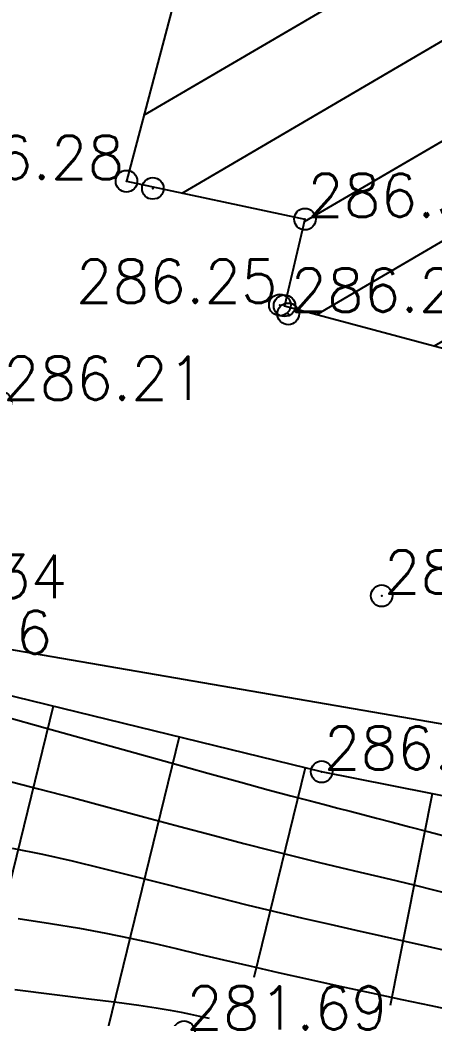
# Model space of a CAD drawing. Header units: millimetres. Extents: x 524954 to 526204, y 9523489 to 9524010.
# Drawn here: x 525896.01 to 525905.58, y 9523711.18 to 9523734.27 of the extents above; entities that cross this region are included whole.
import ezdxf
from ezdxf import colors
from ezdxf.entities.mleader import LeaderData, LeaderLine
from ezdxf.enums import TextEntityAlignment as Align
from ezdxf.math import Vec2, Vec3

# ---------------------------------------------------------------- set-up
doc = ezdxf.new("R2010")
doc.units = ezdxf.units.MM
doc.header["$PDMODE"] = 32
doc.header["$PDSIZE"] = 0.5
for name, color, linetype in [('Bati', 6, 'Continuous'), ('Bati_H', 1, 'Continuous'), ('CN_01_00', 3, 'Continuous'), ('CN_02_00', 4, 'Continuous'), ('CN_05_00', 6, 'Continuous'), ('ETQ PAIR', 7, 'Continuous'), ('Haut_Talus', 30, 'Continuous'), ('Talus', 2, 'Continuous'), ('TopoAlt', 3, 'Continuous'), ('TOPOJIS', 7, 'Continuous')]:
    doc.layers.add(name, color=color, linetype=linetype)
doc.styles.add('Simplex 1.0', font='Simplex.shx', dxfattribs={"width": 0.99, "height": 1})
doc.styles.get("Standard").update_dxf_attribs({"font": 'arial.ttf'})

# ---------------------------------------------------------------- blocks, each defined once
blk = doc.blocks.new('TCPOINT M')
at = {"color": 0}
blk.add_point((0, 0), dxfattribs=at)
at = {"layer": 'TopoAlt', "style": 'Simplex 1.0', "width": 0.99}
blk.add_attdef('ALT', (0.15, 0.15), '', height=1, dxfattribs=at)

msp = doc.modelspace()

# ---------------------------------------------------------------- hatches: boundary and pattern name
at = {"layer": 'Bati_H'}
h = msp.add_hatch(dxfattribs=at)
h.set_pattern_fill('_U', color=256, scale=2, angle=210.3441, style=0, pattern_type=0)
h.set_pattern_definition([(210.344134748, (0, 0), (1.01038508956, -1.7260133171), [])])
h.paths.add_polyline_path([(525935.33, 9523734.728), (525907.673, 9523741.961), (525906.007, 9523742.396), (525905.528, 9523740.754), (525901.447, 9523741.794), (525898.469, 9523730.541), (525902.597, 9523729.664), (525902.123, 9523727.661), (525931.044, 9523719.911), (525931.429, 9523719.811)])

# ---------------------------------------------------------------- linework, layer by layer
at = {"layer": 'Bati', "flags": 128}
msp.add_lwpolyline([(525935.33, 9523734.728), (525907.673, 9523741.961), (525906.007, 9523742.396), (525905.528, 9523740.754), (525901.447, 9523741.794), (525898.469, 9523730.541), (525902.597, 9523729.664), (525902.123, 9523727.661), (525931.044, 9523719.911), (525931.429, 9523719.811)], close=True, dxfattribs=at)
at = {"layer": 'CN_01_00', "elevation": 283, "flags": 128}
msp.add_lwpolyline([(525895.967, 9523713.484), (525896.713, 9523713.368), (525897.384, 9523713.254), (525897.992, 9523713.141), (525898.555, 9523713.025), (525899.091, 9523712.908), (525899.617, 9523712.786), (525900.152, 9523712.659), (525900.713, 9523712.525), (525901.318, 9523712.383), (525901.979, 9523712.232), (525902.681, 9523712.076), (525903.406, 9523711.917), (525904.131, 9523711.76), (525904.838, 9523711.609), (525905.507, 9523711.466), (525906.117, 9523711.336)], dxfattribs=at)
at = {"layer": 'CN_02_00', "flags": 128}
for points, elevation in [([(525895.657, 9523718.154), (525896.588, 9523717.895), (525897.559, 9523717.624), (525898.533, 9523717.352), (525899.475, 9523717.09), (525900.347, 9523716.847), (525901.114, 9523716.635), (525901.749, 9523716.462), (525902.268, 9523716.322), (525902.692, 9523716.209), (525903.047, 9523716.117), (525903.357, 9523716.037), (525903.645, 9523715.964), (525903.936, 9523715.889), (525904.253, 9523715.806), (525904.615, 9523715.71), (525905.014, 9523715.604), (525905.439, 9523715.492), (525905.876, 9523715.381)], 286), ([(525895.828, 9523715.11), (525896.523, 9523714.967), (525897.214, 9523714.812), (525897.899, 9523714.649), (525898.58, 9523714.48), (525899.256, 9523714.308), (525899.926, 9523714.136), (525900.591, 9523713.966), (525901.25, 9523713.8), (525901.903, 9523713.642), (525902.544, 9523713.491), (525903.17, 9523713.347), (525903.776, 9523713.211), (525904.356, 9523713.082), (525904.906, 9523712.96), (525905.421, 9523712.845), (525905.896, 9523712.737)], 284), ([(525895.887, 9523711.842), (525896.805, 9523711.726), (525897.597, 9523711.626), (525898.243, 9523711.543), (525898.755, 9523711.473), (525899.158, 9523711.413), (525899.476, 9523711.362), (525899.733, 9523711.315), (525899.953, 9523711.27), (525900.161, 9523711.225), (525900.379, 9523711.176)], 282)]:
    msp.add_lwpolyline(points, dxfattribs=dict(at, elevation=elevation))
at = {"layer": 'CN_05_00', "elevation": 285, "flags": 128}
msp.add_lwpolyline([(525895.662, 9523716.679), (525896.435, 9523716.483), (525897.244, 9523716.272), (525898.07, 9523716.052), (525898.895, 9523715.83), (525899.7, 9523715.613), (525900.469, 9523715.406), (525901.182, 9523715.218), (525901.826, 9523715.052), (525902.407, 9523714.906), (525902.935, 9523714.777), (525903.42, 9523714.661), (525903.874, 9523714.555), (525904.305, 9523714.454), (525904.726, 9523714.354), (525905.145, 9523714.252), (525905.572, 9523714.145), (525906.009, 9523714.033)], dxfattribs=at)
at = {"layer": 'Haut_Talus', "flags": 128}
msp.add_lwpolyline([(525967.078, 9523715.393), (525957.192, 9523708.253), (525951.507, 9523706.558), (525940.086, 9523708.234), (525936.511, 9523709.489), (525930.217, 9523713.237), (525920.65, 9523712.519), (525913.717, 9523714.747), (525902.983, 9523716.877), (525892.035, 9523719.553), (525886.205, 9523722.816), (525884.458, 9523724.15), (525882.759, 9523726.185), (525872.154, 9523732.071)], dxfattribs=at)
at = {"layer": 'Talus'}
for p, q in [((525896.77, 9523718.396), (525895.583, 9523713.539)), ((525899.684, 9523717.683), (525896.122, 9523703.113)), ((525902.598, 9523716.971), (525901.411, 9523712.114)), ((525905.537, 9523716.37), (525904.564, 9523711.466))]:
    msp.add_line(p, q, dxfattribs=at)

# ---------------------------------------------------------------- block references
at = {"layer": 'TOPOJIS'}
ref = msp.add_blockref('TCPOINT M', (525898.469, 9523730.541, 286.28), dxfattribs=at)
ref.add_attrib('ALT', '286.28', dxfattribs={"layer": 'TopoAlt', "height": 1, "style": 'Simplex 1.0', "width": 0.99}).set_placement((525898.419, 9523730.591, 286.28), align=Align.RIGHT)
for p in [(525899.078, 9523730.376, 286.3), (525902.123, 9523727.661)]:
    msp.add_blockref('TCPOINT M', p, dxfattribs=at)
ref = msp.add_blockref('TCPOINT M', (525902.597, 9523729.664, 286.39), dxfattribs=at)
ref.add_attrib('ALT', '286.39', (525902.647, 9523729.714, 286.39), dxfattribs={"layer": 'TopoAlt', "height": 1, "style": 'Simplex 1.0', "width": 0.99})
ref = msp.add_blockref('TCPOINT M', (525902.017, 9523727.677, 286.25), dxfattribs=at)
ref.add_attrib('ALT', '286.25', dxfattribs={"layer": 'TopoAlt', "height": 1, "style": 'Simplex 1.0', "width": 0.99}).set_placement((525901.967, 9523727.727, 286.25), align=Align.RIGHT)
ref = msp.add_blockref('TCPOINT M', (525902.21, 9523727.472, 286.25), dxfattribs=at)
ref.add_attrib('ALT', '286.25', (525902.26, 9523727.522, 286.25), dxfattribs={"layer": 'TopoAlt', "height": 1, "style": 'Simplex 1.0', "width": 0.99})
ref = msp.add_blockref('TCPOINT M', (525895.561, 9523725.432, 286.21), dxfattribs=at)
ref.add_attrib('ALT', '286.21', (525895.611, 9523725.482, 286.21), dxfattribs={"layer": 'TopoAlt', "height": 1, "style": 'Simplex 1.0', "width": 0.99})
ref = msp.add_blockref('TCPOINT M', (525904.371, 9523720.949, 286.26), dxfattribs=at)
ref.add_attrib('ALT', '286.26', (525904.421, 9523720.999, 286.26), dxfattribs={"layer": 'TopoAlt', "height": 1, "style": 'Simplex 1.0', "width": 0.99})
ref = msp.add_blockref('TCPOINT M', (525892.381, 9523720.847, 286.34), dxfattribs=at)
ref.add_attrib('ALT', '286.34', (525892.431, 9523720.897, 286.34), dxfattribs={"layer": 'TopoAlt', "height": 1, "style": 'Simplex 1.0', "width": 0.99})
ref = msp.add_blockref('TCPOINT M', (525892.035, 9523719.553, 286.26), dxfattribs=at)
ref.add_attrib('ALT', '286.26', (525892.085, 9523719.603, 286.26), dxfattribs={"layer": 'TopoAlt', "height": 1, "style": 'Simplex 1.0', "width": 0.99})
ref = msp.add_blockref('TCPOINT M', (525902.983, 9523716.877, 286.55), dxfattribs=at)
ref.add_attrib('ALT', '286.55', (525903.033, 9523716.927, 286.55), dxfattribs={"layer": 'TopoAlt', "height": 1, "style": 'Simplex 1.0', "width": 0.99})
ref = msp.add_blockref('TCPOINT M', (525899.8, 9523710.862, 281.69), dxfattribs=at)
ref.add_attrib('ALT', '281.69', (525899.85, 9523710.912, 281.69), dxfattribs={"layer": 'TopoAlt', "height": 1, "style": 'Simplex 1.0', "width": 0.99})

# ---------------------------------------------------------------- next in the draw order: leaders
at = {"layer": 'ETQ PAIR'}
ml = msp.add_multileader_mtext('Standard', dxfattribs=at)
ml.set_content('Cheminement des piétons', color=256)
ml.set_leader_properties()
ml.build(insert=Vec2(0, 0))
ml.multileader.update_dxf_attribs({"has_text_frame": 1, "dogleg_length": 2.5, "arrow_head_size": 3.5})
ctx = ml.context
ctx.base_point, ctx.char_height, ctx.arrow_head_size, ctx.landing_gap_size, ctx.plane_origin, ctx.plane_x_axis, ctx.plane_y_axis = Vec3(525826.318, 9523701.272), 3.5, 3.5, 0.8, Vec3(525997.151, 9523585.717), Vec3(0.940159, 0.340735), Vec3(-0.340735, 0.940159)
ctx.text_align_type = 1
notes = []
notes.append((ctx, [(0, (1, 1, 0), (525883.172, 9523721.877), (-0.940159, -0.340735), 2.5, [(1, [(525926.36, 9523709.377), (525955.549, 9523709.392)], 0, [])])]))
ctx.mtext.insert, ctx.mtext.text_direction, ctx.mtext.rotation, ctx.mtext.alignment, ctx.mtext.flow_direction = Vec3(525852.808, 9523713.251), Vec3(0.940159, 0.340735), 0.347698, 2, 5
ctx.mtext.has_bg_fill, ctx.mtext.bg_color, ctx.mtext.bg_scale_factor, ctx.mtext.bg_transparency, ctx.mtext.use_window_bg_color = 1, -1027028792, 1.5, 0, 1
for ctx, leaders in notes:
    for number, flags, end, landing, length, lines in leaders:
        leader = LeaderData()
        leader.index, (leader.has_last_leader_line, leader.has_dogleg_vector, leader.attachment_direction) = number, flags
        leader.last_leader_point, leader.dogleg_vector, leader.dogleg_length = Vec3(end), Vec3(landing), length
        for number, points, colour, breaks in lines:
            line = LeaderLine()
            line.index, line.vertices, line.color, line.breaks = number, Vec3.list(points), colors.encode_raw_color(colour), breaks
            leader.lines.append(line)
        ctx.leaders.append(leader)

doc.saveas('drawing.dxf')
